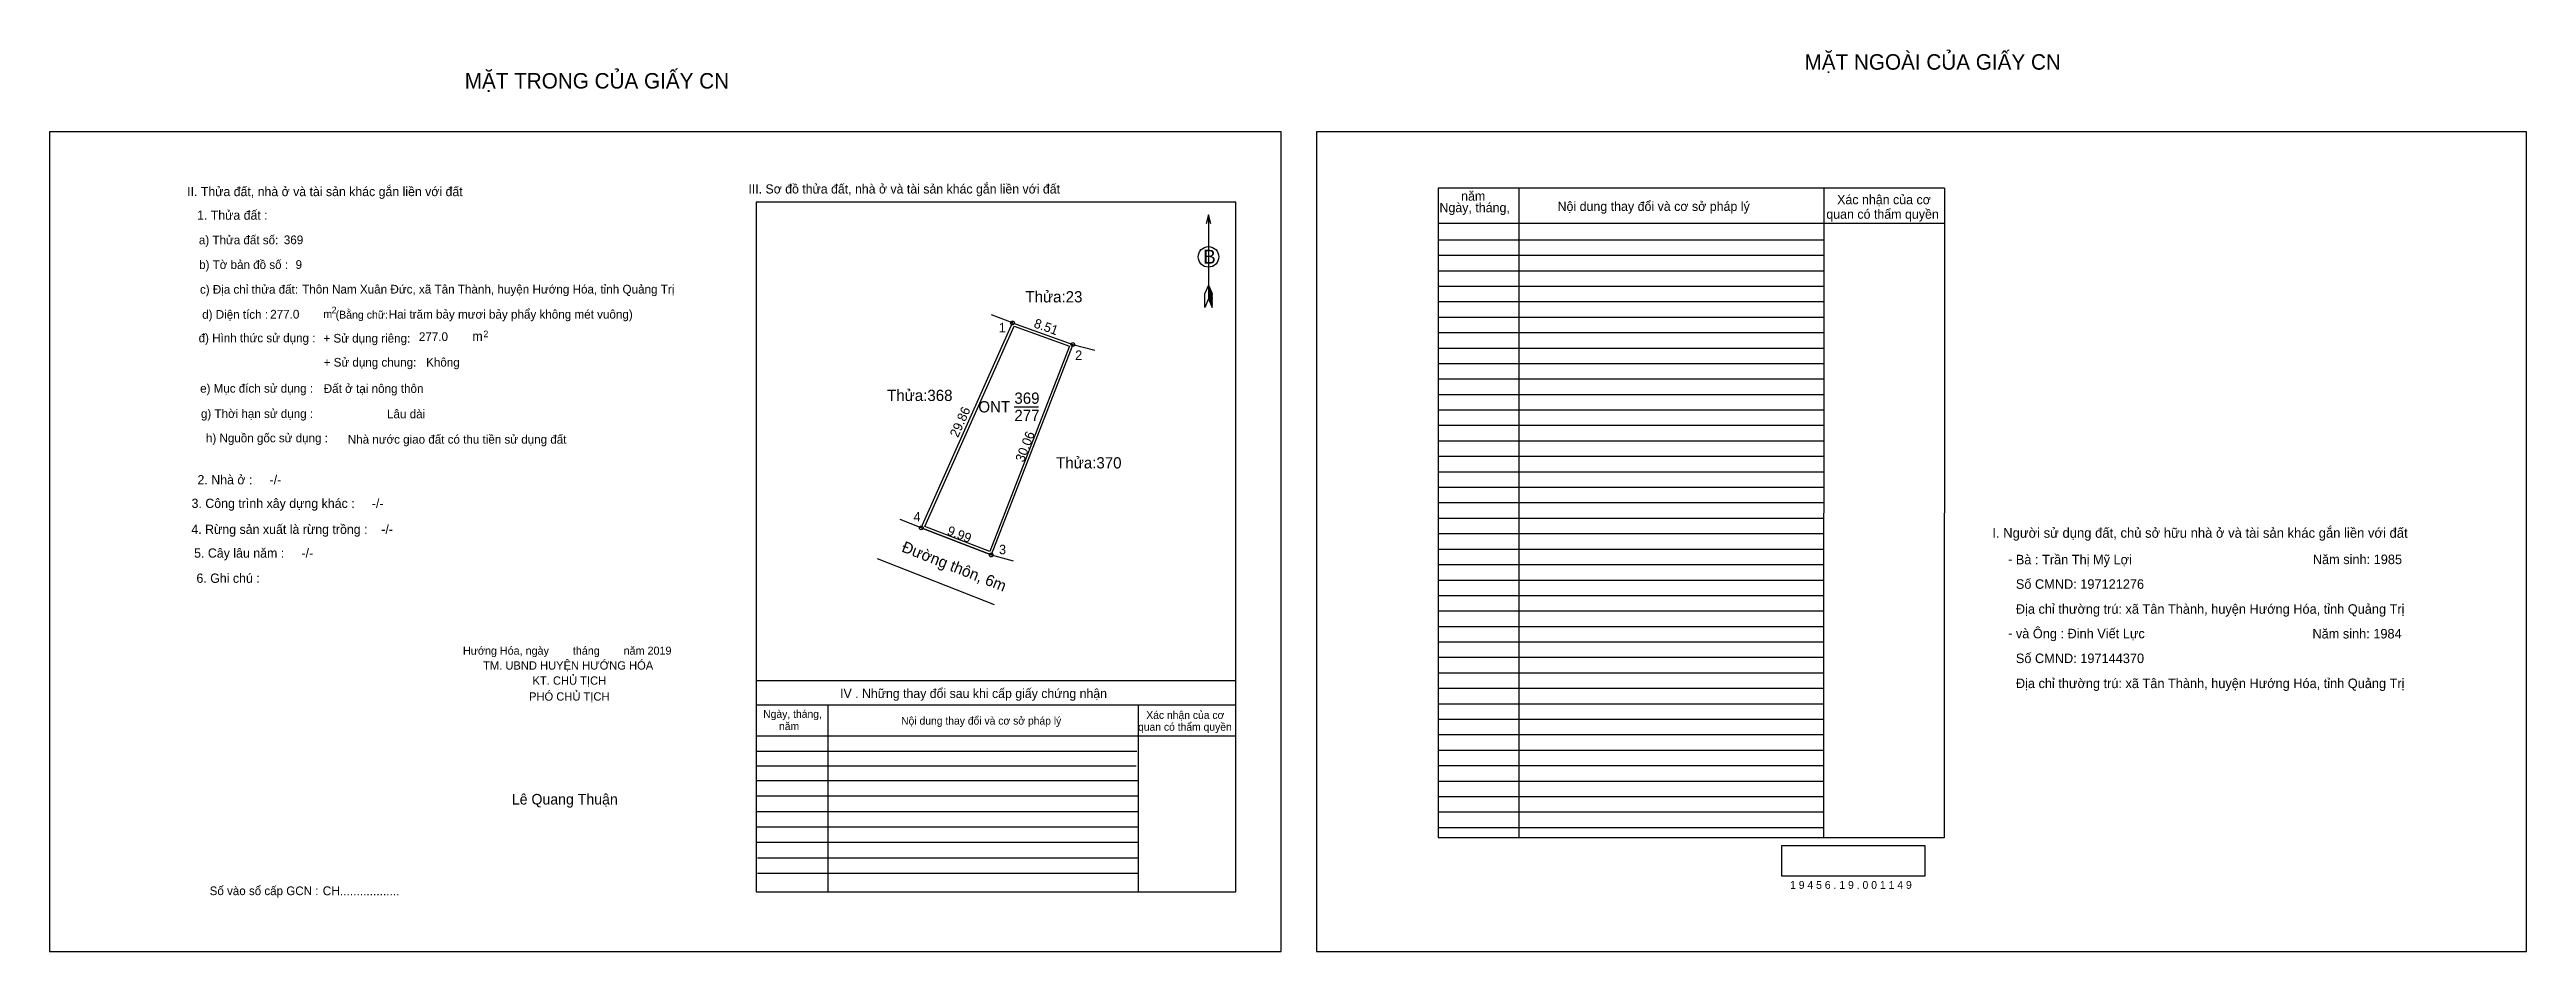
# Model space of a CAD drawing. Extents: x 539433 to 539763, y 1836836 to 1836956.
import ezdxf

# ---------------------------------------------------------------- set-up
doc = ezdxf.new("R2010")
doc.units = 0
for name, color, linetype in [('Default', 7, 'Continuous'), ('Level 1', 7, 'Continuous'), ('Level 10', 7, 'Continuous'), ('Level 11', 7, 'Continuous'), ('Level 13', 7, 'Continuous'), ('Level 27', 7, 'Continuous'), ('Level 35', 7, 'Continuous'), ('Level 36', 7, 'Continuous'), ('Level 40', 7, 'Continuous'), ('Level 49', 7, 'Continuous'), ('Level 5', 7, 'Continuous'), ('Level 52', 7, 'Continuous'), ('Level 55', 7, 'Continuous'), ('Level 6', 7, 'Continuous'), ('Level 7', 7, 'Continuous'), ('Level 8', 7, 'Continuous'), ('Level 9', 7, 'Continuous')]:
    doc.layers.add(name, color=color, linetype=linetype)

msp = doc.modelspace()

# ---------------------------------------------------------------- linework, layer by layer
at = {"layer": 'Level 1'}
for p, q in [((539432.9, 1836944.82), (539432.9, 1836944.82)), ((539601.56, 1836944.82), (539601.56, 1836944.82)), ((539587.19, 1836933.78), (539587.19, 1836922.57)), ((539586.69, 1836921.42), (539586.72, 1836923.28)), ((539587.19, 1836922.57), (539586.69, 1836921.42)), ((539587.19, 1836924.42), (539586.72, 1836923.28)), ((539587.19, 1836924.42), (539587.66, 1836923.28)), ((539587.19, 1836924.26), (539587.66, 1836923.11)), ((539587.19, 1836924.1), (539587.66, 1836922.95)), ((539587.19, 1836923.94), (539587.67, 1836922.78)), ((539587.19, 1836923.77), (539587.67, 1836922.62)), ((539587.19, 1836923.61), (539587.67, 1836922.45)), ((539587.19, 1836923.45), (539587.67, 1836922.28)), ((539587.19, 1836923.29), (539587.67, 1836922.12)), ((539587.19, 1836923.13), (539587.67, 1836921.95)), ((539587.19, 1836922.97), (539587.67, 1836921.78)), ((539587.19, 1836922.81), (539587.68, 1836921.62)), ((539587.19, 1836922.57), (539587.68, 1836921.42)), ((539587.68, 1836921.42), (539587.66, 1836923.28)), ((539596.86, 1836835.68), (539596.86, 1836835.68)), ((539762.64, 1836835.68), (539762.64, 1836835.68))]:
    msp.add_line(p, q, dxfattribs=at)
msp.add_lwpolyline([(539587.51, 1836932.59), (539587.19, 1836933.78), (539586.86, 1836932.59)], dxfattribs=at)
msp.add_circle((539587.19, 1836928.17), 1.37, dxfattribs=at)
at = {"layer": 'Level 10'}
for p, q in [((539561.11, 1836919.37), (539569.13, 1836916.51)), ((539569.13, 1836916.51), (539558.27, 1836888.48)), ((539548.96, 1836892.09), (539558.27, 1836888.48))]:
    msp.add_line(p, q, dxfattribs=at)
for points in [[(539548.96, 1836892.09), (539561.11, 1836919.37), (539569.13, 1836916.51), (539558.27, 1836888.48)], [(539549.43, 1836892.28), (539561.3, 1836918.93), (539568.67, 1836916.3), (539558.07, 1836888.93)]]:
    msp.add_lwpolyline(points, close=True, dxfattribs=at)
at = {"layer": 'Level 11'}
for centre in [(539561.11, 1836919.37), (539569.13, 1836916.51), (539548.96, 1836892.09), (539548.96, 1836892.09), (539558.27, 1836888.48)]:
    msp.add_circle(centre, 0.25, dxfattribs=at)
at = {"layer": 'Level 27'}
for p, q in [((539561.11, 1836919.37), (539558.31, 1836920.46)), ((539569.13, 1836916.51), (539572.04, 1836915.77)), ((539548.96, 1836892.09), (539546.16, 1836893.18)), ((539558.27, 1836888.48), (539561.17, 1836887.7))]:
    msp.add_line(p, q, dxfattribs=at)
at = {"layer": 'Level 35'}
msp.add_line((539543.08, 1836888.03), (539558.64, 1836881.88), dxfattribs=at)
at = {"layer": 'Level 40'}
msp.add_lwpolyline([(539432.9, 1836835.68), (539596.86, 1836835.68), (539596.86, 1836944.82), (539432.9, 1836944.82)], close=True, dxfattribs=at)
at = {"layer": 'Level 52'}
for p, q in [((539685.17, 1836937.32), (539617.75, 1836937.32)), ((539617.75, 1836937.32), (539617.75, 1836850.8)), ((539628.49, 1836937.32), (539628.49, 1836850.8)), ((539669.1, 1836937.32), (539669.06, 1836850.8)), ((539685.17, 1836937.32), (539685.14, 1836850.8)), ((539685.17, 1836932.62), (539617.75, 1836932.62)), ((539669.09, 1836930.41), (539617.75, 1836930.41)), ((539669.09, 1836928.35), (539617.75, 1836928.35)), ((539669.09, 1836926.29), (539617.75, 1836926.29)), ((539669.09, 1836924.23), (539617.75, 1836924.23)), ((539669.09, 1836922.17), (539617.75, 1836922.17)), ((539669.09, 1836920.11), (539617.75, 1836920.11)), ((539669.09, 1836918.05), (539617.75, 1836918.05)), ((539669.09, 1836915.99), (539617.75, 1836915.99)), ((539669.09, 1836913.93), (539617.75, 1836913.93)), ((539669.09, 1836911.87), (539617.75, 1836911.87)), ((539669.09, 1836909.81), (539617.75, 1836909.81)), ((539669.08, 1836907.76), (539617.75, 1836907.76)), ((539669.08, 1836905.7), (539617.75, 1836905.7)), ((539669.08, 1836903.64), (539617.75, 1836903.64)), ((539669.08, 1836901.58), (539617.75, 1836901.58)), ((539669.08, 1836899.52), (539617.75, 1836899.52)), ((539669.08, 1836897.46), (539617.75, 1836897.46)), ((539669.08, 1836895.4), (539617.75, 1836895.4)), ((539669.08, 1836893.34), (539617.75, 1836893.34)), ((539669.08, 1836891.28), (539617.75, 1836891.28)), ((539669.08, 1836889.22), (539617.75, 1836889.22)), ((539669.08, 1836887.16), (539617.75, 1836887.16)), ((539669.08, 1836885.1), (539617.75, 1836885.1)), ((539669.08, 1836883.04), (539617.75, 1836883.04)), ((539669.07, 1836880.98), (539617.75, 1836880.98)), ((539669.07, 1836878.92), (539617.75, 1836878.92)), ((539669.07, 1836876.87), (539617.75, 1836876.87)), ((539669.07, 1836874.81), (539617.75, 1836874.81)), ((539669.07, 1836872.75), (539617.75, 1836872.75)), ((539669.07, 1836870.69), (539617.75, 1836870.69)), ((539669.07, 1836868.63), (539617.75, 1836868.63)), ((539669.07, 1836866.57), (539617.75, 1836866.57)), ((539669.07, 1836864.51), (539617.75, 1836864.51)), ((539669.07, 1836862.45), (539617.75, 1836862.45)), ((539669.07, 1836860.39), (539617.75, 1836860.39)), ((539669.07, 1836858.33), (539617.75, 1836858.33)), ((539669.07, 1836856.27), (539617.75, 1836856.27)), ((539669.07, 1836854.21), (539617.75, 1836854.21)), ((539669.06, 1836852.15), (539617.75, 1836852.15)), ((539685.14, 1836850.8), (539617.75, 1836850.8))]:
    msp.add_line(p, q, dxfattribs=at)
msp.add_lwpolyline([(539601.56, 1836835.68), (539762.64, 1836835.68), (539762.64, 1836944.82), (539601.56, 1836944.82)], close=True, dxfattribs=at)
at = {"layer": 'Level 6'}
msp.add_lwpolyline([(539663.53, 1836849.8), (539682.55, 1836849.8), (539682.55, 1836845.72), (539663.53, 1836845.72)], close=True, dxfattribs=at)
at = {"layer": 'Level 7'}
for p, q in [((539577.66, 1836862.31), (539526.97, 1836862.31)), ((539577.57, 1836860.36), (539526.97, 1836860.36)), ((539577.83, 1836858.41), (539526.97, 1836858.41)), ((539577.83, 1836856.35), (539526.97, 1836856.35)), ((539577.83, 1836854.29), (539526.97, 1836854.29)), ((539577.83, 1836852.23), (539526.97, 1836852.23)), ((539577.83, 1836850.17), (539526.97, 1836850.17)), ((539577.83, 1836848.11), (539527.14, 1836848.11)), ((539577.83, 1836846.05), (539527.14, 1836846.05))]:
    msp.add_line(p, q, dxfattribs=at)
at = {"layer": 'Level 8'}
for p, q in [((539590.81, 1836935.47), (539526.97, 1836935.47)), ((539526.97, 1836935.47), (539526.97, 1836843.63)), ((539590.81, 1836843.63), (539590.81, 1836935.47)), ((539590.81, 1836871.72), (539526.97, 1836871.72)), ((539590.81, 1836868.48), (539526.97, 1836868.48)), ((539536.51, 1836868.48), (539536.51, 1836843.63)), ((539577.83, 1836868.48), (539577.83, 1836843.63)), ((539590.81, 1836864.36), (539526.97, 1836864.36)), ((539526.97, 1836843.63), (539590.81, 1836843.63))]:
    msp.add_line(p, q, dxfattribs=at)
at = {"layer": 'Level 9'}
msp.add_line((539561.34, 1836908.21), (539564.58, 1836908.21), dxfattribs=at)

# ---------------------------------------------------------------- texts
at = {"layer": 'Default'}
for s, p in [('e) Mục đích sử dụng :', (539452.95, 1836910.09)), ('g) Thời hạn sử dụng :', (539453.06, 1836906.72)), ('h) Nguồn gốc sử dụng :', (539453.73, 1836903.48)), ('Nhà nước giao đất có thu tiền sử dụng đất', (539472.61, 1836903.3))]:
    msp.add_text(s, height=1.1553, dxfattribs=at).set_placement(p)
at = {"layer": 'Level 1'}
msp.add_text('B', height=1.85, dxfattribs=at).set_placement((539586.5, 1836927.27))
at = {"layer": 'Level 13'}
for s, p in [('ONT', (539556.55, 1836907.46)), ('369', (539561.35, 1836908.61)), ('277', (539561.35, 1836906.31))]:
    msp.add_text(s, height=1.5, dxfattribs=at).set_placement(p)
at = {"layer": 'Level 36'}
for s, p in [('Thửa:23', (539562.82, 1836922.11)), ('Thửa:368', (539544.41, 1836908.98)), ('Thửa:370', (539566.91, 1836900))]:
    msp.add_text(s, height=1.5, dxfattribs=at).set_placement(p)
at = {"layer": 'Level 49'}
for s, rotation, p in [('8.51', 340.3733, (539563.84, 1836918.82)), ('29.86', 65.9927, (539553.84, 1836904.03)), ('30.06', 68.8215, (539562.59, 1836900.74)), ('9.99', 338.8059, (539552.29, 1836891.23))]:
    msp.add_text(s, height=1.25, rotation=rotation, dxfattribs=at).set_placement(p)
at = {"layer": 'Level 5'}
msp.add_text('Đường thôn, 6m', height=1.5, rotation=338.4307, dxfattribs=at).set_placement((539546.23, 1836888.97))
at = {"layer": 'Level 52'}
for s, height, p in [('Ngày, tháng,', 1.2356, (539617.94, 1836934.12)), ('năm', 1.236, (539620.82, 1836935.66)), ('Nội dung thay đổi và cơ sở pháp lý', 1.2356, (539633.66, 1836934.29)), (' quan có thẩm quyền', 1.2356, (539668.98, 1836933.25)), ('Xác nhận của cơ', 1.2356, (539670.88, 1836935.18))]:
    msp.add_text(s, height=height, dxfattribs=at).set_placement(p)
at = {"layer": 'Level 55'}
for s, height, p in [('368', 0.055, (539561.05, 1836919.31)), ('1', 0.2, (539561.05, 1836919.37)), ('23', 0.055, (539561.07, 1836919.31)), ('23', 0.055, (539561.07, 1836919.31)), ('370', 0.055, (539569.07, 1836916.46)), ('370', 0.055, (539569.07, 1836916.46)), ('2', 0.2, (539569.06, 1836916.51)), ('23', 0.055, (539569.09, 1836916.46)), ('23', 0.055, (539569.09, 1836916.46)), ('4', 0.2, (539548.89, 1836892.09)), ('368', 0.055, (539548.9, 1836892.04)), ('0', 0.055, (539548.94, 1836892.04)), ('370', 0.055, (539558.21, 1836888.43)), ('370', 0.055, (539558.21, 1836888.43)), ('3', 0.2, (539558.21, 1836888.48)), ('0', 0.055, (539558.25, 1836888.43))]:
    msp.add_text(s, height=height, dxfattribs=at).set_placement(p)
at = {"layer": 'Level 6'}
for s, height, p in [('369', 1.16, (539464.09, 1836929.86)), ('9', 1.16, (539465.66, 1836926.57)), ('Thôn Nam Xuân Đức, xã Tân Thành, huyện Hướng Hóa, tỉnh Quảng Trị', 1.1615, (539466.54, 1836923.29)), ('277.0', 1.16, (539462.28, 1836919.96)), ('Hai trăm bảy mươi bảy phẩy không mét vuông)', 1.1598, (539478.06, 1836919.95)), ('277.0', 1.16, (539482.07, 1836916.97)), ('Đất ở tại nông thôn', 1.1615, (539469.41, 1836910.06)), ('Lâu dài', 1.161, (539477.83, 1836906.68)), ('Bà : Trần Thị Mỹ Lợi', 1.2685, (539694.67, 1836887.23)), ('Năm sinh: 1985', 1.2685, (539734.2, 1836887.26)), ('Số CMND: 197121276', 1.2685, (539694.67, 1836883.97)), ('Địa chỉ thường trú: xã Tân Thành, huyện Hướng Hóa, tỉnh Quảng Trị', 1.2685, (539694.67, 1836880.65)), ('và Ông : Đinh Viết Lực', 1.2685, (539694.67, 1836877.38)), ('Năm sinh: 1984', 1.2685, (539734.15, 1836877.36)), ('Số CMND: 197144370', 1.2685, (539694.67, 1836874.08)), ('Địa chỉ thường trú: xã Tân Thành, huyện Hướng Hóa, tỉnh Quảng Trị', 1.2685, (539694.67, 1836870.75)), ('1 9 4 5 6 . 1 9 . 0 0 1 1 4 9', 1.0379, (539664.61, 1836844.02))]:
    msp.add_text(s, height=height, dxfattribs=at).set_placement(p)
at = {"layer": 'Level 7'}
for s, height, p in [('MẶT NGOÀI CỦA GIẤY CN', 2.0593, (539666.54, 1836953.1)), ('MẶT TRONG CỦA GIẤY CN', 2.0593, (539488.18, 1836950.59)), ('III. Sơ đồ thửa đất, nhà ở và tài sản khác gắn liền với đất', 1.2252, (539525.94, 1836936.61)), ('II. Thửa đất, nhà ở và tài sản khác gắn liền với đất', 1.2252, (539451.23, 1836936.26)), ('1. Thửa đất :', 1.2252, (539452.55, 1836933.12)), ('a) Thửa đất số:', 1.1553, (539452.79, 1836929.85)), ('b) Tờ bản đồ số :', 1.1553, (539452.82, 1836926.56)), ('c) Địa chỉ thửa đất:', 1.1553, (539452.93, 1836923.27)), ('2', 0.875, (539470.46, 1836920.66)), ('d) Diện tích :', 1.1553, (539453.23, 1836919.93)), ('m', 1.05, (539469.36, 1836920.04)), ('(Bằng chữ:', 1.05, (539470.99, 1836919.95)), ('2', 0.875, (539490.67, 1836917.48)), ('đ) Hình thức sử dụng :', 1.1553, (539452.75, 1836916.8)), ('+ Sử dụng riêng:', 1.1553, (539469.37, 1836916.76)), ('+ Sử dụng chung:', 1.1553, (539469.4, 1836913.56)), ('m', 1.24, (539489.19, 1836916.99)), ('Không', 1.155, (539483.04, 1836913.56)), ('2. Nhà ở :     -/-', 1.2322, (539452.6, 1836897.88)), ('3. Công trình xây dựng khác :     -/-', 1.2322, (539451.81, 1836894.74)), ('4. Rừng sản xuất là rừng trồng :    -/-', 1.2322, (539451.78, 1836891.28)), ('I. Người sử dụng đất, chủ sở hữu nhà ở và tài sản khác gắn liền với đất', 1.2973, (539691.54, 1836890.77)), ('5. Cây lâu năm :     -/-', 1.2322, (539452.15, 1836888.12)), ('6. Ghi chú :', 1.2322, (539452.46, 1836884.77)), ('-', 1.32, (539693.63, 1836887.27)), ('Hướng Hóa, ngày        tháng        năm 2019', 1.0705, (539487.94, 1836875.2)), ('-', 1.32, (539693.64, 1836877.42)), ('TM. UBND HUYỆN HƯỚNG HÓA', 1.1093, (539490.62, 1836873.21)), ('KT. CHỦ TỊCH', 1.1093, (539497.2, 1836871.2)), ('PHÓ CHỦ TỊCH', 1.1092, (539496.74, 1836869.08)), ('IV . Những thay đổi sau khi cấp giấy chứng nhận', 1.2252, (539538.15, 1836869.43)), ('Ngày, tháng,', 1.0297, (539527.91, 1836866.79)), ('năm', 1.03, (539530.02, 1836865.16)), ('Nội dung thay đổi và cơ sở pháp lý', 1.0297, (539546.27, 1836865.89)), (' quan có thẩm quyền', 1.0297, (539577.43, 1836865.07)), ('Xác nhận của cơ', 1.0297, (539578.91, 1836866.65)), ('Lê Quang Thuận', 1.405, (539494.45, 1836855.25)), ('Số vào sổ cấp GCN :', 1.1532, (539454.22, 1836843.18)), ('CH..................', 1.1862, (539469.27, 1836843.16))]:
    msp.add_text(s, height=height, dxfattribs=at).set_placement(p)
at = {"layer": 'Level 9'}
for s, p in [('1', (539559.28, 1836918.14)), ('2', (539569.44, 1836914.46)), ('4', (539547.92, 1836892.94)), ('3', (539559.31, 1836888.58))]:
    msp.add_text(s, height=1.25, dxfattribs=at).set_placement(p)

doc.saveas('drawing.dxf')
